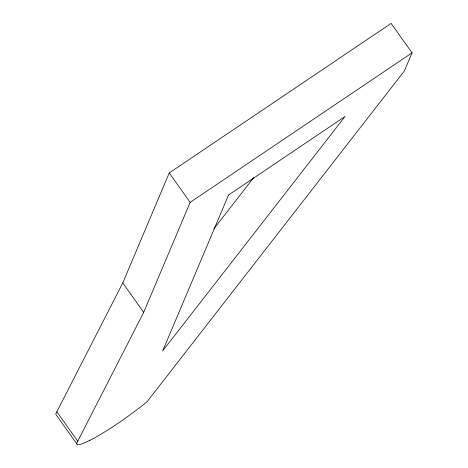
<?xml version="1.0" encoding="UTF-8"?>
<svg xmlns="http://www.w3.org/2000/svg" width="468" height="468" viewBox="0 0 468 468"><rect width="100%" height="100%" fill="white"/><g stroke="black" fill="none" stroke-linecap="round" stroke-linejoin="round"><path stroke-width="0.7" d="M122.768 282.947L169.229 172.955L391.113 23.4L412.033 52.82L404.375 70.943L146.946 401.86A55.335 6.874 -35.4 0 1 91.974 439.294L84.246 442.997A55.335 6.874 -35.4 0 1 77.746 441.201L56.833 411.776L122.768 282.947L143.682 312.367L77.746 441.201M89.581 440.441L89.996 440.242M143.682 312.367L190.148 202.375L412.033 52.82M213.894 228.77L253.773 177.507M169.229 172.955L190.148 202.375M76.887 443.986L55.967 414.566A55.335 6.874 -35.4 0 1 56.833 411.776M228.519 195.027L162.665 350.93L345.045 116.491L228.519 195.027"/></g></svg>
